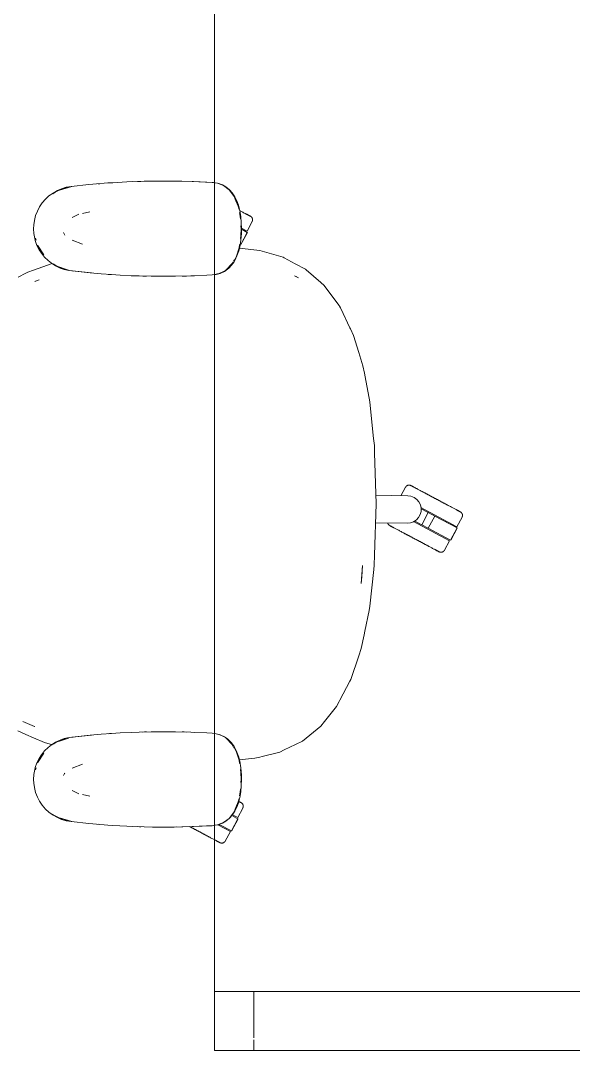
# Model space of a CAD drawing. Header units: millimetres. Extents: x 155927 to 317870, y -36033 to 97293.
# Drawn here: x 221584 to 222146, y 32621 to 33668 of the extents above; entities that cross this region are included whole.
import ezdxf

# ---------------------------------------------------------------- set-up
doc = ezdxf.new("R2010")
doc.units = ezdxf.units.MM
doc.header["$MEASUREMENT"] = 0
doc.layers.add('G-IMPT', color=8, linetype='CONTINUOUS', lineweight=9)
doc.layers.add('I-FURN', color=8, linetype='CONTINUOUS', lineweight=9)

msp = doc.modelspace()

# ---------------------------------------------------------------- linework, layer by layer
at = {"layer": 'G-IMPT'}
for p, q in [((221636.1, 33499.7), (221623.6, 33495.9)), ((221623.6, 33495.9), (221632.8, 33498.8)), ((221625.7, 33497.3), (221630.5, 33498.8)), ((221627.1, 33497.6), (221635.5, 33499.6)), ((221635.6, 33499.7), (221630.5, 33498.8)), ((221636.1, 33499.7), (221632.8, 33498.8)), ((221653.5, 33501.6), (221635.6, 33499.7)), ((221657.6, 33501.9), (221653.5, 33501.6)), ((221672.7, 33503.2), (221657.6, 33501.9)), ((221664.5, 33502.5), (221662.8, 33502.4)), ((221672.7, 33503.2), (221677.8, 33503.5)), ((221677.8, 33503.5), (221691.9, 33504.3)), ((221697.9, 33504.6), (221691.9, 33504.3)), ((221697.9, 33504.6), (221709.7, 33505)), ((221702.8, 33504.7), (221704.8, 33504.8)), ((221704.8, 33504.8), (221706.3, 33504.8)), ((221718.1, 33505.1), (221709.7, 33505)), ((221718.1, 33505.1), (221738.3, 33505.2)), ((221718.1, 33505.1), (221728.9, 33505.2)), ((221718.1, 33505.1), (221748.1, 33505)), ((221748.1, 33505), (221728.9, 33505.2)), ((221738.3, 33505.1), (221740.3, 33505.2)), ((221738.3, 33505.2), (221748.1, 33505)), ((221738.3, 33505.2), (221759.7, 33504.7)), ((221738.3, 33505.2), (221758.5, 33504.7)), ((221740.3, 33505.2), (221742.3, 33505.1)), ((221748.1, 33505), (221759.7, 33504.7)), ((221759.7, 33504.7), (221758.5, 33504.7)), ((221758.5, 33504.7), (221780.3, 33503.6)), ((221758.5, 33504.7), (221778.7, 33503.7)), ((221759.7, 33504.7), (221780.3, 33503.6)), ((221780.3, 33503.6), (221778.7, 33503.7)), ((221780.3, 33503.6), (221781.9, 33503.4)), ((221784.1, 33502.9), (221781, 33503.4)), ((221784.3, 33502.9), (221781.9, 33503.4)), ((221784.1, 33502.9), (221790.3, 33500.5)), ((221784.3, 33502.9), (221785.7, 33502.6)), ((221789.3, 33501.2), (221785.7, 33502.6)), ((221789.3, 33501.2), (221792.7, 33499.2)), ((221790.3, 33500.5), (221796, 33496.3)), ((221792.7, 33499.2), (221796.5, 33496.1)), ((221612.9, 33490), (221609.5, 33486.8)), ((221612.9, 33490), (221617, 33493)), ((221616.9, 33492.3), (221619.1, 33493.9)), ((221621.4, 33495.5), (221617, 33493)), ((221627.1, 33497.6), (221619.1, 33493.9)), ((221621.4, 33495.5), (221625.7, 33497.3)), ((221796, 33496.3), (221801.2, 33489.5)), ((221799.1, 33493.1), (221796.5, 33496.1)), ((221801.8, 33489), (221799.1, 33493.1)), ((221801.2, 33489.5), (221803, 33485.1)), ((221801.8, 33489), (221803.8, 33485)), ((221603.3, 33478.8), (221601.1, 33474.7)), ((221603.3, 33478.8), (221606.1, 33483)), ((221606.1, 33483), (221609.5, 33486.8)), ((221805.3, 33479.5), (221803, 33485.1)), ((221805.4, 33480.6), (221803.8, 33485)), ((221805.3, 33479.5), (221806.1, 33476.1)), ((221805.4, 33480.6), (221806.8, 33475.2)), ((221598, 33465.1), (221599.3, 33470)), ((221601.1, 33474.7), (221599.3, 33470)), ((221636.5, 33468.1), (221643.2, 33471.4)), ((221654.3, 33473.7), (221646.9, 33472.1)), ((221806.6, 33473.3), (221807.4, 33469.6)), ((221807.8, 33469.2), (221806.8, 33475.2)), ((221807.4, 33469.6), (221807.6, 33466.4)), ((221807.8, 33469.2), (221808.4, 33463.1)), ((221597.2, 33456.7), (221597.4, 33460.6)), ((221597.2, 33456.7), (221597.5, 33451.7)), ((221598, 33465.1), (221597.4, 33460.6)), ((221807.9, 33449.6), (221808.2, 33456.7)), ((221808, 33459.8), (221808.2, 33456.7)), ((221808.5, 33456.7), (221808.4, 33463.1)), ((221808.5, 33452.2), (221808.5, 33456.7)), ((221597.5, 33451.7), (221598.4, 33446.7)), ((221598.4, 33446.7), (221599, 33444.6)), ((221599.8, 33445.1), (221599.1, 33447.1)), ((221627.8, 33452.9), (221628.8, 33450.7)), ((221628.8, 33450.7), (221629.1, 33450.2)), ((221807.9, 33449.6), (221807.5, 33446.8)), ((221808.5, 33452.2), (221807.9, 33444.9)), ((221600.7, 33439.8), (221599, 33444.6)), ((221600.7, 33439.8), (221602.9, 33435.3)), ((221601.3, 33439.9), (221603.5, 33436.3)), ((221601.3, 33439.9), (221607.6, 33430)), ((221602.9, 33435.3), (221605.2, 33431.8)), ((221603.5, 33436.3), (221607.6, 33430)), ((221646.8, 33441), (221636.4, 33445.2)), ((221806.2, 33437.3), (221803.2, 33427.9)), ((221805.8, 33434.2), (221806.8, 33438.1)), ((221806.1, 33436.8), (221827.4, 33434.4)), ((221806.7, 33440.6), (221806.2, 33437.3)), ((221806.8, 33438.1), (221807.9, 33444.9)), ((221608.4, 33427.8), (221605.2, 33431.8)), ((221608.4, 33427.8), (221612, 33424.3)), ((221801.4, 33425), (221800.6, 33423.6)), ((221801.8, 33424.5), (221801, 33423.1)), ((221803.2, 33427.9), (221801.7, 33425.5)), ((221804, 33429.1), (221801.8, 33424.5)), ((221805.8, 33434.2), (221804, 33429.1)), ((221829.6, 33433.8), (221827.4, 33434.4)), ((221829.6, 33433.8), (221851, 33427.7)), ((221851, 33427.7), (221852.1, 33427.2)), ((221852.1, 33427.2), (221863.3, 33421.1)), ((221597.2, 33414.6), (221591.3, 33412.4)), ((221616.2, 33421.5), (221597.2, 33414.6)), ((221612, 33424.3), (221615.3, 33421.6)), ((221619.6, 33418.9), (221615.3, 33421.6)), ((221620.9, 33418.5), (221617.3, 33420.9)), ((221619.6, 33418.9), (221624.2, 33416.7)), ((221620.9, 33418.5), (221623.6, 33417.6)), ((221620.9, 33418.5), (221632.8, 33414.7)), ((221630.1, 33414.9), (221622, 33418.1)), ((221623.6, 33417.6), (221632.8, 33414.7)), ((221624.2, 33416.7), (221628.3, 33415.3)), ((221633.3, 33414.1), (221628.3, 33415.3)), ((221633.2, 33414.3), (221630.1, 33414.9)), ((221633.3, 33414.1), (221656.2, 33411.7)), ((221633.3, 33414.1), (221636.1, 33413.8)), ((221633.3, 33414.1), (221654.7, 33411.8)), ((221790.3, 33413.2), (221792.5, 33414.3)), ((221791.2, 33413.3), (221794.4, 33415.5)), ((221799.4, 33421.7), (221792.5, 33414.3)), ((221798.2, 33419.6), (221792.5, 33414.3)), ((221792.5, 33414.3), (221794.9, 33416.5)), ((221795.7, 33416.6), (221794.4, 33415.5)), ((221798, 33420.1), (221794.9, 33416.5)), ((221795.7, 33416.6), (221798.6, 33419.7)), ((221799.4, 33421.7), (221798.1, 33420.2)), ((221800.1, 33422.8), (221798.2, 33419.6)), ((221798.6, 33419.7), (221801, 33423.1)), ((221863.3, 33421.1), (221873.8, 33415.6)), ((221874.4, 33415), (221873.8, 33415.6)), ((221889.2, 33402), (221874.4, 33415)), ((221581.6, 33407.3), (221589.5, 33411.5)), ((221589.5, 33411.5), (221591.3, 33412.4)), ((221598.5, 33403), (221603, 33404.6)), ((221603, 33404.6), (221599.1, 33403.2)), ((221637.6, 33413.6), (221636.1, 33413.8)), ((221656.2, 33411.7), (221636.1, 33413.8)), ((221654.7, 33411.8), (221666.1, 33410.8)), ((221676.4, 33410), (221666.1, 33410.8)), ((221674.4, 33410.2), (221672.9, 33410.3)), ((221674.4, 33410.2), (221676.3, 33410.1)), ((221676.4, 33410), (221685.3, 33409.5)), ((221696.6, 33408.9), (221685.3, 33409.5)), ((221696.6, 33408.9), (221704.5, 33408.7)), ((221716.8, 33408.4), (221704.5, 33408.7)), ((221708.3, 33408.6), (221710, 33408.5)), ((221710, 33408.5), (221712.1, 33408.5)), ((221716.8, 33408.4), (221722.2, 33408.3)), ((221736.9, 33408.3), (221722.2, 33408.3)), ((221741.5, 33408.3), (221736.9, 33408.3)), ((221741.5, 33408.3), (221757.1, 33408.7)), ((221748.2, 33408.5), (221750.4, 33408.5)), ((221752.7, 33408.6), (221750.4, 33408.5)), ((221757.1, 33408.7), (221760.7, 33408.8)), ((221773.2, 33409.5), (221760.7, 33408.8)), ((221773.2, 33409.5), (221778.9, 33409.7)), ((221781, 33410.2), (221778.7, 33409.7)), ((221778.9, 33409.7), (221781, 33410)), ((221786, 33411.1), (221781, 33410.2)), ((221781, 33410), (221782.9, 33410.2)), ((221782.9, 33410.2), (221786.9, 33411.3)), ((221790.3, 33413.2), (221786, 33411.1)), ((221791.2, 33413.3), (221786.9, 33411.3)), ((221864.2, 33408.1), (221862.6, 33408.9)), ((221866.5, 33406.9), (221862.6, 33408.9)), ((221866.5, 33406.9), (221864.2, 33408.1)), ((221598.5, 33403), (221599.1, 33403.2)), ((221889.2, 33402), (221892.5, 33399.1)), ((221893.2, 33398.1), (221892.5, 33399.1)), ((221907.8, 33378.6), (221893.2, 33398.1)), ((221907.8, 33378.6), (221908.2, 33377.8)), ((221908.2, 33377.8), (221909.2, 33376.3)), ((221909.6, 33375.6), (221909.2, 33376.3)), ((221909.6, 33375.6), (221918.9, 33355.9)), ((221918.9, 33355.9), (221919.3, 33355)), ((221922.5, 33348.2), (221919.3, 33355)), ((221922.5, 33348.2), (221927.8, 33331)), ((221927.8, 33331), (221932, 33317.4)), ((221932, 33317.4), (221933.5, 33309.8)), ((221934.2, 33306.1), (221933.5, 33309.8)), ((221934.2, 33306.1), (221939, 33280.7)), ((221939.1, 33280.2), (221939, 33280.7)), ((221939.1, 33280.2), (221942.9, 33243.3)), ((221942.9, 33243.3), (221943.7, 33236.2)), ((221943.9, 33228.9), (221943.7, 33236.2)), ((221945.5, 33176.8), (221943.9, 33228.9)), ((221943.8, 33124.6), (221945.5, 33176.8)), ((221943.8, 33124.6), (221943.5, 33114.6)), ((221931.6, 33114.1), (221930.4, 33095.8)), ((221931.6, 33114.1), (221931, 33102.8)), ((221943, 33110.3), (221938.9, 33072.8)), ((221943, 33110.3), (221943.5, 33114.6)), ((221930.4, 33095.8), (221931, 33102.8)), ((221934, 33047.5), (221938.4, 33068.4)), ((221938.4, 33068.4), (221938.9, 33072.8)), ((221934, 33047.5), (221933.3, 33043.8)), ((221933.3, 33043.8), (221930.4, 33030)), ((221927.9, 33022.5), (221930.4, 33030)), ((221927.9, 33022.5), (221919.7, 32998.4)), ((221908.6, 32977.3), (221918.9, 32996.8)), ((221918.9, 32996.8), (221919.7, 32998.4)), ((221905.1, 32970.8), (221907.8, 32975.9)), ((221908.6, 32977.3), (221907.8, 32975.9)), ((221905.1, 32970.8), (221892.9, 32955.6)), ((221586.4, 32955.6), (221598.3, 32950.7)), ((221889.2, 32951), (221892.9, 32955.6)), ((221589.5, 32942.5), (221581.3, 32946.1)), ((221598.5, 32950.5), (221598.3, 32950.7)), ((221676.4, 32943.4), (221666.1, 32942.7)), ((221674.4, 32943.3), (221672.9, 32943.1)), ((221674.4, 32943.3), (221676.3, 32943.4)), ((221676.4, 32943.4), (221685.3, 32944)), ((221696.6, 32944.5), (221685.3, 32944)), ((221696.6, 32944.5), (221704.5, 32944.8)), ((221716.8, 32945.1), (221704.5, 32944.8)), ((221708.3, 32944.9), (221710, 32945)), ((221710, 32945), (221712.1, 32945)), ((221716.8, 32945.1), (221722.2, 32945.2)), ((221736.9, 32945.2), (221722.2, 32945.2)), ((221741.5, 32945.1), (221736.9, 32945.2)), ((221741.5, 32945.1), (221757.1, 32944.8)), ((221748.2, 32945), (221750.4, 32945)), ((221752.7, 32944.9), (221750.4, 32945)), ((221757.1, 32944.8), (221760.7, 32944.6)), ((221773.2, 32944), (221760.7, 32944.6)), ((221773.2, 32944), (221778.9, 32943.7)), ((221781, 32943.3), (221778.7, 32943.7)), ((221778.9, 32943.7), (221781, 32943.5)), ((221781, 32943.5), (221782.9, 32943.2)), ((221786, 32942.4), (221781, 32943.3)), ((221782.9, 32943.2), (221786.9, 32942.2)), ((221874.2, 32938.8), (221889.2, 32951)), ((221597.3, 32939.1), (221589.5, 32942.5)), ((221608.4, 32934.3), (221597.3, 32939.1)), ((221608.4, 32934.3), (221616.3, 32932)), ((221619.6, 32934.6), (221615.3, 32931.8)), ((221620.9, 32934.9), (221617.3, 32932.5)), ((221619.6, 32934.6), (221624.2, 32936.7)), ((221620.9, 32934.9), (221632.8, 32938.8)), ((221620.9, 32934.9), (221623.6, 32935.8)), ((221630.1, 32938.6), (221622, 32935.4)), ((221623.6, 32935.8), (221632.8, 32938.8)), ((221624.2, 32936.7), (221628.3, 32938.2)), ((221633.3, 32939.3), (221628.3, 32938.2)), ((221633.2, 32939.1), (221630.1, 32938.6)), ((221633.3, 32939.3), (221656.2, 32941.8)), ((221633.3, 32939.3), (221654.7, 32941.7)), ((221633.3, 32939.3), (221636.1, 32939.7)), ((221656.2, 32941.8), (221636.1, 32939.7)), ((221637.6, 32939.8), (221636.1, 32939.7)), ((221654.7, 32941.7), (221666.1, 32942.7)), ((221790.3, 32940.3), (221786, 32942.4)), ((221791.2, 32940.2), (221786.9, 32942.2)), ((221790.3, 32940.3), (221792.5, 32939.2)), ((221791.2, 32940.2), (221794.4, 32938)), ((221792.5, 32939.2), (221794.9, 32936.9)), ((221799.4, 32931.8), (221792.5, 32939.2)), ((221798.2, 32933.8), (221792.5, 32939.2)), ((221795.7, 32936.8), (221794.4, 32938)), ((221798, 32933.4), (221794.9, 32936.9)), ((221795.7, 32936.8), (221798.6, 32933.8)), ((221799.4, 32931.8), (221798.1, 32933.2)), ((221800.1, 32930.7), (221798.2, 32933.8)), ((221798.6, 32933.8), (221801, 32930.3)), ((221851.9, 32926.7), (221863.4, 32932.3)), ((221870.6, 32935.8), (221863.4, 32932.3)), ((221874.2, 32938.8), (221870.6, 32935.8)), ((221601.3, 32913.5), (221607.6, 32923.5)), ((221603.5, 32917.2), (221607.6, 32923.5)), ((221608.4, 32925.7), (221605.2, 32921.7)), ((221608.4, 32925.7), (221612, 32929.2)), ((221612, 32929.2), (221615.3, 32931.8)), ((221801.4, 32928.5), (221800.6, 32929.9)), ((221801.8, 32929), (221801, 32930.3)), ((221803.2, 32925.5), (221801.7, 32928)), ((221804, 32924.3), (221801.8, 32929)), ((221806.2, 32916.2), (221803.2, 32925.5)), ((221805.8, 32919.2), (221804, 32924.3)), ((221847.6, 32924.5), (221829.6, 32920.1)), ((221851.9, 32926.7), (221847.6, 32924.5)), ((221600.7, 32913.6), (221599, 32908.8)), ((221600.7, 32913.6), (221602.9, 32918.1)), ((221601.3, 32913.5), (221603.5, 32917.2)), ((221602.9, 32918.1), (221605.2, 32921.7)), ((221646.8, 32912.4), (221636.4, 32908.3)), ((221805.8, 32919.2), (221806.8, 32915.3)), ((221806.1, 32916.8), (221822, 32918.2)), ((221806.7, 32912.9), (221806.2, 32916.2)), ((221806.8, 32915.3), (221807.9, 32908.6)), ((221822, 32918.2), (221827.2, 32919.5)), ((221829.6, 32920.1), (221827.2, 32919.5)), ((221597.2, 32896.7), (221597.5, 32901.8)), ((221597.5, 32901.8), (221598.4, 32906.7)), ((221598.4, 32906.7), (221599, 32908.8)), ((221599.8, 32908.4), (221599.1, 32906.4)), ((221627.8, 32900.6), (221628.8, 32902.8)), ((221628.8, 32902.8), (221629.1, 32903.2)), ((221807.9, 32903.9), (221807.5, 32906.7)), ((221808.5, 32901.2), (221807.9, 32908.6)), ((221807.9, 32903.9), (221808.2, 32896.7)), ((221808.5, 32901.2), (221808.5, 32896.7)), ((221597.2, 32896.7), (221597.4, 32892.9)), ((221598, 32888.4), (221597.4, 32892.9)), ((221807.8, 32884.2), (221808.4, 32890.4)), ((221808, 32893.6), (221808.2, 32896.7)), ((221808.5, 32896.7), (221808.4, 32890.4)), ((221598, 32888.4), (221599.3, 32883.5)), ((221601.1, 32878.8), (221599.3, 32883.5)), ((221636.5, 32885.4), (221643.2, 32882.1)), ((221654.3, 32879.7), (221646.9, 32881.3)), ((221806.6, 32880.2), (221807.4, 32883.9)), ((221807.8, 32884.2), (221806.8, 32878.3)), ((221807.4, 32883.9), (221807.6, 32887.1)), ((221603.3, 32874.6), (221601.1, 32878.8)), ((221603.3, 32874.6), (221606.1, 32870.5)), ((221606.1, 32870.5), (221609.5, 32866.6)), ((221805.3, 32873.9), (221803, 32868.3)), ((221805.4, 32872.8), (221803.8, 32868.5)), ((221805.3, 32873.9), (221806.1, 32877.4)), ((221805.4, 32872.8), (221806.8, 32878.3)), ((221612.9, 32863.5), (221609.5, 32866.6)), ((221612.9, 32863.5), (221617, 32860.5)), ((221616.9, 32861.2), (221619.1, 32859.6)), ((221621.4, 32858), (221617, 32860.5)), ((221627.1, 32855.8), (221619.1, 32859.6)), ((221796, 32857.1), (221801.2, 32863.9)), ((221799.1, 32860.4), (221796.5, 32857.3)), ((221801.8, 32864.4), (221799.1, 32860.4)), ((221801.2, 32863.9), (221803, 32868.3)), ((221801.8, 32864.4), (221803.8, 32868.5)), ((221621.4, 32858), (221625.7, 32856.1)), ((221636.1, 32853.8), (221623.6, 32857.6)), ((221623.6, 32857.6), (221632.8, 32854.7)), ((221625.7, 32856.1), (221630.5, 32854.7)), ((221627.1, 32855.8), (221635.5, 32853.9)), ((221635.6, 32853.8), (221630.5, 32854.7)), ((221636.1, 32853.8), (221632.8, 32854.7)), ((221653.5, 32851.9), (221635.6, 32853.8)), ((221657.6, 32851.5), (221653.5, 32851.9)), ((221672.7, 32850.3), (221657.6, 32851.5)), ((221664.5, 32850.9), (221662.8, 32851.1)), ((221672.7, 32850.3), (221677.8, 32850)), ((221677.8, 32850), (221691.9, 32849.1)), ((221697.9, 32848.9), (221691.9, 32849.1)), ((221697.9, 32848.9), (221709.7, 32848.5)), ((221702.8, 32848.7), (221704.8, 32848.6)), ((221704.8, 32848.6), (221706.3, 32848.6)), ((221718.1, 32848.3), (221709.7, 32848.5)), ((221738.3, 32848.3), (221759.7, 32848.8)), ((221738.3, 32848.3), (221758.5, 32848.8)), ((221748.1, 32848.5), (221759.7, 32848.8)), ((221758.5, 32848.8), (221780.3, 32849.8)), ((221758.5, 32848.8), (221778.7, 32849.7)), ((221759.7, 32848.8), (221758.5, 32848.8)), ((221759.7, 32848.8), (221780.3, 32849.8)), ((221780.3, 32849.8), (221778.7, 32849.7)), ((221780.3, 32849.8), (221781.9, 32850.1)), ((221784.1, 32850.6), (221781, 32850.1)), ((221784.3, 32850.5), (221781.9, 32850.1)), ((221784.1, 32850.6), (221790.3, 32853)), ((221784.3, 32850.5), (221785.7, 32850.9)), ((221789.3, 32852.3), (221785.7, 32850.9)), ((221789.3, 32852.3), (221792.7, 32854.3)), ((221790.3, 32853), (221796, 32857.1)), ((221792.7, 32854.3), (221796.5, 32857.3)), ((221718.1, 32848.3), (221748.1, 32848.5)), ((221718.1, 32848.3), (221738.3, 32848.3)), ((221718.1, 32848.3), (221728.9, 32848.2)), ((221748.1, 32848.5), (221728.9, 32848.2)), ((221738.3, 32848.3), (221748.1, 32848.5)), ((221738.3, 32848.3), (221740.3, 32848.3)), ((221740.3, 32848.3), (221742.3, 32848.4))]:
    msp.add_line(p, q, dxfattribs=at)
at = {"layer": 'I-FURN'}
for p, q in [((221781, 34220.6), (221781, 32621.2)), ((221781, 32621.2), (221781, 34220.6)), ((221807, 33475), (221806.5, 33475.3)), ((221807.8, 33474.6), (221807, 33475)), ((221808.6, 33474.2), (221807.8, 33474.6)), ((221809.4, 33473.8), (221808.6, 33474.2)), ((221810.1, 33473.4), (221809.4, 33473.8)), ((221810.8, 33473), (221810.1, 33473.4)), ((221811.5, 33472.6), (221810.8, 33473)), ((221812.2, 33472.3), (221811.5, 33472.6)), ((221812.8, 33472), (221812.2, 33472.3)), ((221813.4, 33471.7), (221812.8, 33472)), ((221813, 33471.8), (221813.6, 33471.5)), ((221813.9, 33471.4), (221813.4, 33471.7)), ((221813.6, 33471.5), (221814.1, 33471.2)), ((221814.4, 33471.1), (221813.9, 33471.4)), ((221814.1, 33471.2), (221814.6, 33471)), ((221814.9, 33470.8), (221814.4, 33471.1)), ((221814.6, 33471), (221815.1, 33470.7)), ((221815.4, 33470.6), (221814.9, 33470.8)), ((221815.1, 33470.7), (221815.5, 33470.5)), ((221815.8, 33470.4), (221815.4, 33470.6)), ((221815.5, 33470.5), (221815.9, 33470.3)), ((221816.1, 33470.2), (221815.8, 33470.4)), ((221815.9, 33470.3), (221816.3, 33470.1)), ((221816.5, 33470), (221816.1, 33470.2)), ((221816.3, 33470.1), (221816.6, 33469.9)), ((221816.8, 33469.9), (221816.5, 33470)), ((221816.6, 33469.9), (221816.9, 33469.8)), ((221817, 33469.7), (221816.8, 33469.9)), ((221816.9, 33469.8), (221817.1, 33469.7)), ((221817.2, 33469.6), (221817, 33469.7)), ((221817.1, 33469.7), (221817.3, 33469.6)), ((221817.4, 33469.5), (221817.2, 33469.6)), ((221817.3, 33469.6), (221817.5, 33469.5)), ((221817.6, 33469.4), (221817.4, 33469.5)), ((221817.5, 33469.5), (221817.6, 33469.4)), ((221817.6, 33469.4), (221817.7, 33469.4)), ((221817.7, 33469.4), (221817.6, 33469.4)), ((221817.7, 33469.4), (221817.7, 33469.3)), ((221817.7, 33469.3), (221817.7, 33469.4)), ((221817.7, 33469.3), (221817.9, 33469.3)), ((221817.7, 33469.3), (221817.7, 33469.3)), ((221817.7, 33469.3), (221817.7, 33469.3)), ((221817.9, 33469.3), (221818, 33469.2)), ((221818, 33469.2), (221818.2, 33469.1)), ((221818.2, 33469.1), (221818.3, 33469)), ((221818.3, 33469), (221818.4, 33468.9)), ((221818.4, 33468.9), (221818.5, 33468.8)), ((221818.5, 33468.8), (221818.7, 33468.7)), ((221818.7, 33468.7), (221818.8, 33468.6)), ((221818.8, 33468.6), (221818.9, 33468.4)), ((221818.9, 33468.4), (221819, 33468.3)), ((221819, 33468.3), (221819.1, 33468.2)), ((221819.1, 33468.2), (221819.2, 33468.1)), ((221819.2, 33468.1), (221819.3, 33467.9)), ((221819.3, 33467.9), (221819.3, 33467.8)), ((221819.3, 33467.8), (221819.4, 33467.6)), ((221819.4, 33467.6), (221819.5, 33467.5)), ((221819.5, 33467.5), (221819.6, 33467.4)), ((221819.6, 33467.4), (221819.6, 33467.2)), ((221819.6, 33467.2), (221819.7, 33467)), ((221819.7, 33467), (221819.7, 33466.9)), ((221819.7, 33466.9), (221819.8, 33466.7)), ((221819.8, 33466.7), (221819.8, 33466.6)), ((221819.8, 33466.6), (221819.8, 33466.4)), ((221819.8, 33466.4), (221819.9, 33466.3)), ((221808.6, 33457.2), (221814.3, 33454.2)), ((221814.3, 33454.2), (221819.4, 33463.9)), ((221819.5, 33464.1), (221819.4, 33463.9)), ((221819.4, 33463.9), (221819.4, 33463.9)), ((221819.6, 33464.2), (221819.5, 33464.1)), ((221819.7, 33464.5), (221819.6, 33464.4)), ((221819.6, 33464.4), (221819.6, 33464.2)), ((221819.8, 33464.8), (221819.7, 33464.7)), ((221819.7, 33464.7), (221819.7, 33464.5)), ((221819.9, 33465.3), (221819.8, 33465.1)), ((221819.8, 33465.1), (221819.8, 33465)), ((221819.8, 33465), (221819.8, 33464.8)), ((221819.9, 33466.3), (221819.9, 33466.1)), ((221819.9, 33466.1), (221819.9, 33465.9)), ((221819.9, 33465.9), (221819.9, 33465.8)), ((221819.9, 33465.8), (221819.9, 33465.6)), ((221819.9, 33465.6), (221819.9, 33465.5)), ((221819.9, 33465.5), (221819.9, 33465.3)), ((221814.4, 33453), (221807.9, 33440.6)), ((221808, 33440.5), (221814.6, 33452.9)), ((221809.2, 33455.8), (221814.4, 33453)), ((221807.9, 33440.6), (221807.8, 33440.7)), ((221975.5, 33194.1), (221975.6, 33194.3)), ((221975.5, 33194), (221975.5, 33194.1)), ((221975.6, 33194.3), (221975.7, 33194.4)), ((221975.7, 33194.4), (221975.8, 33194.5)), ((221975.8, 33194.5), (221975.9, 33194.6)), ((221975.9, 33194.6), (221976, 33194.8)), ((221976, 33194.8), (221976.2, 33194.9)), ((221976.2, 33194.9), (221976.3, 33195)), ((221976.3, 33195), (221976.4, 33195.1)), ((221976.4, 33195.1), (221976.5, 33195.2)), ((221976.5, 33195.2), (221976.7, 33195.3)), ((221976.7, 33195.3), (221976.8, 33195.4)), ((221976.8, 33195.4), (221976.9, 33195.5)), ((221976.9, 33195.5), (221977.1, 33195.5)), ((221977.1, 33195.5), (221977.2, 33195.6)), ((221977.2, 33195.6), (221977.4, 33195.7)), ((221977.4, 33195.7), (221977.5, 33195.7)), ((221977.5, 33195.7), (221977.7, 33195.8)), ((221977.7, 33195.8), (221977.8, 33195.8)), ((221977.8, 33195.8), (221978, 33195.9)), ((221978, 33195.9), (221978.1, 33195.9)), ((221978.1, 33195.9), (221978.3, 33195.9)), ((221978.3, 33195.9), (221978.4, 33196)), ((221978.4, 33196), (221978.6, 33196)), ((221978.6, 33196), (221978.8, 33196)), ((221978.8, 33196), (221978.9, 33196)), ((221978.9, 33196), (221979.1, 33196)), ((221979.1, 33196), (221979.3, 33196)), ((221979.3, 33196), (221979.4, 33196)), ((221979.4, 33196), (221979.6, 33195.9)), ((221979.6, 33195.9), (221979.7, 33195.9)), ((221979.7, 33195.9), (221979.9, 33195.9)), ((221979.9, 33195.9), (221980, 33195.8)), ((221980, 33195.8), (221980.2, 33195.8)), ((221980.2, 33195.8), (221980.3, 33195.7)), ((221980.3, 33195.7), (221980.5, 33195.7)), ((221980.5, 33195.7), (221980.6, 33195.6)), ((221980.6, 33195.6), (221980.8, 33195.5)), ((221980.8, 33195.5), (221980.8, 33195.5)), ((221980.8, 33195.5), (221980.9, 33195.5)), ((221980.9, 33195.5), (221980.8, 33195.5)), ((221980.8, 33195.5), (221980.8, 33195.5)), ((221980.9, 33195.5), (221980.9, 33195.5)), ((221980.9, 33195.5), (221981, 33195.4)), ((221981, 33195.4), (221980.9, 33195.5)), ((221981, 33195.4), (221981.2, 33195.3)), ((221981.1, 33195.4), (221981, 33195.4)), ((221981.2, 33195.3), (221981.1, 33195.4)), ((221981.2, 33195.3), (221981.3, 33195.3)), ((221981.4, 33195.2), (221981.2, 33195.3)), ((221981.3, 33195.3), (221981.6, 33195.1)), ((221981.7, 33195.1), (221981.4, 33195.2)), ((221981.6, 33195.1), (221981.8, 33195)), ((221982, 33194.9), (221981.7, 33195.1)), ((221981.8, 33195), (221982.1, 33194.8)), ((221982.3, 33194.7), (221982, 33194.9)), ((221982.1, 33194.8), (221982.4, 33194.7)), ((221982.6, 33194.6), (221982.3, 33194.7)), ((221982.4, 33194.7), (221982.8, 33194.5)), ((221983, 33194.3), (221982.6, 33194.6)), ((221982.8, 33194.5), (221983.2, 33194.2)), ((221983.5, 33194.1), (221983, 33194.3)), ((221983.2, 33194.2), (221983.7, 33194)), ((221983.9, 33193.9), (221983.5, 33194.1)), ((221945.2, 33185.8), (221977.6, 33185.2)), ((221975.4, 33193.9), (221970.7, 33185)), ((221975.4, 33193.9), (221975.5, 33194)), ((221977.6, 33185.2), (221980.9, 33184.8)), ((221980.9, 33184.8), (221984, 33183.5)), ((221983.7, 33194), (221984.2, 33193.8)), ((221984.4, 33193.6), (221983.9, 33193.9)), ((221984.2, 33193.8), (221984.7, 33193.5)), ((221985, 33193.3), (221984.4, 33193.6)), ((221984.7, 33193.5), (221985.2, 33193.2)), ((221985.5, 33193), (221985, 33193.3)), ((221985.2, 33193.2), (221985.8, 33192.9)), ((221986.1, 33192.7), (221985.5, 33193)), ((221986.8, 33192.4), (221986.1, 33192.7)), ((221987.4, 33192), (221986.8, 33192.4)), ((221988.1, 33191.6), (221987.4, 33192)), ((221988.8, 33191.3), (221988.1, 33191.6)), ((221989.6, 33190.9), (221988.8, 33191.3)), ((221990.4, 33190.4), (221989.6, 33190.9)), ((221991.2, 33190), (221990.4, 33190.4)), ((221992, 33189.6), (221991.2, 33190)), ((221991.6, 33189.8), (221992.4, 33189.4)), ((221992.8, 33189.1), (221992, 33189.6)), ((221992.4, 33189.4), (221993.2, 33188.9)), ((221993.7, 33188.7), (221992.8, 33189.1)), ((221993.2, 33188.9), (221994.1, 33188.5)), ((221994.6, 33188.2), (221993.7, 33188.7)), ((221994.1, 33188.5), (221995, 33188)), ((221995.5, 33187.7), (221994.6, 33188.2)), ((221995, 33188), (221995.9, 33187.5)), ((221996.4, 33187.2), (221995.5, 33187.7)), ((221995.9, 33187.5), (221996.9, 33187)), ((221997.4, 33186.7), (221996.4, 33187.2)), ((221996.9, 33187), (221997.8, 33186.5)), ((221998.3, 33186.2), (221997.4, 33186.7)), ((221997.8, 33186.5), (221998.8, 33186)), ((221999.3, 33185.7), (221998.3, 33186.2)), ((221998.8, 33186), (221999.7, 33185.5)), ((222000.3, 33185.2), (221999.3, 33185.7)), ((221999.7, 33185.5), (222000.7, 33184.9)), ((222001.2, 33184.7), (222000.3, 33185.2)), ((222000.7, 33184.9), (222001.7, 33184.4)), ((222002.2, 33184.1), (222001.2, 33184.7)), ((222001.7, 33184.4), (222002.7, 33183.9)), ((222003.2, 33183.6), (222002.2, 33184.1)), ((222002.7, 33183.9), (222003.7, 33183.4)), ((222004.2, 33183.1), (222003.2, 33183.6)), ((221984, 33183.5), (221986.8, 33181.5)), ((221986.8, 33181.5), (221989, 33179)), ((221989, 33179), (221990.5, 33176)), ((221990.5, 33176), (221991.2, 33172.7)), ((221990.9, 33173.2), (222027.6, 33153.7)), ((222003.7, 33183.4), (222004.7, 33182.8)), ((222005.2, 33182.5), (222004.2, 33183.1)), ((222004.7, 33182.8), (222005.7, 33182.3)), ((222006.2, 33182), (222005.2, 33182.5)), ((222005.7, 33182.3), (222006.7, 33181.8)), ((222007.2, 33181.5), (222006.2, 33182)), ((222006.7, 33181.8), (222007.7, 33181.2)), ((222008.2, 33180.9), (222007.2, 33181.5)), ((222007.7, 33181.2), (222008.7, 33180.7)), ((222009.2, 33180.4), (222008.2, 33180.9)), ((222008.7, 33180.7), (222009.7, 33180.2)), ((222010.2, 33179.9), (222009.2, 33180.4)), ((222009.7, 33180.2), (222010.7, 33179.6)), ((222011.2, 33179.4), (222010.2, 33179.9)), ((222010.7, 33179.6), (222011.7, 33179.1)), ((222012.2, 33178.8), (222011.2, 33179.4)), ((222011.7, 33179.1), (222012.7, 33178.6)), ((222013.2, 33178.3), (222012.2, 33178.8)), ((222012.7, 33178.6), (222013.6, 33178.1)), ((222014.1, 33177.8), (222013.2, 33178.3)), ((222013.6, 33178.1), (222014.6, 33177.6)), ((222015.1, 33177.3), (222014.1, 33177.8)), ((222014.6, 33177.6), (222015.5, 33177.1)), ((222016, 33176.8), (222015.1, 33177.3)), ((222015.5, 33177.1), (222016.4, 33176.6)), ((222016.9, 33176.3), (222016, 33176.8)), ((222016.4, 33176.6), (222017.3, 33176.1)), ((222017.8, 33175.9), (222016.9, 33176.3)), ((222018.7, 33175.4), (222017.8, 33175.9)), ((222019.5, 33174.9), (222018.7, 33175.4)), ((222020.4, 33174.5), (222019.5, 33174.9)), ((222021.2, 33174.1), (222020.4, 33174.5)), ((222022, 33173.6), (222021.2, 33174.1)), ((222022.7, 33173.2), (222022, 33173.6)), ((222023.5, 33172.8), (222022.7, 33173.2)), ((221988.7, 33163.1), (221986.4, 33160.6)), ((221990.3, 33166), (221988.7, 33163.1)), ((221991.2, 33169.3), (221990.3, 33166)), ((221991.2, 33172.7), (221991.2, 33169.3)), ((221991.3, 33171.8), (221998.5, 33168)), ((221998.5, 33168), (221991.9, 33155.7)), ((221998.5, 33168), (222005.1, 33164.5)), ((222005.1, 33164.5), (221998.5, 33152.1)), ((222005.1, 33164.5), (222027.8, 33152.4)), ((222024.2, 33172.5), (222023.5, 33172.8)), ((222024.9, 33172.1), (222024.2, 33172.5)), ((222025.5, 33171.8), (222024.9, 33172.1)), ((222026.1, 33171.4), (222025.5, 33171.8)), ((222026.7, 33171.1), (222026.1, 33171.4)), ((222026.4, 33171.3), (222027, 33171)), ((222027.3, 33170.8), (222026.7, 33171.1)), ((222027, 33171), (222027.5, 33170.7)), ((222027.8, 33170.6), (222027.3, 33170.8)), ((222027.5, 33170.7), (222028, 33170.4)), ((222027.6, 33153.7), (222032.8, 33163.3)), ((222028.3, 33170.3), (222027.8, 33170.6)), ((222028, 33170.4), (222028.5, 33170.2)), ((222028.7, 33170.1), (222028.3, 33170.3)), ((222028.5, 33170.2), (222028.9, 33170)), ((222029.1, 33169.8), (222028.7, 33170.1)), ((222028.9, 33170), (222029.3, 33169.7)), ((222029.5, 33169.6), (222029.1, 33169.8)), ((222029.3, 33169.7), (222029.7, 33169.6)), ((222029.8, 33169.5), (222029.5, 33169.6)), ((222029.7, 33169.6), (222030, 33169.4)), ((222030.1, 33169.3), (222029.8, 33169.5)), ((222030, 33169.4), (222030.2, 33169.2)), ((222030.4, 33169.2), (222030.1, 33169.3)), ((222030.2, 33169.2), (222030.5, 33169.1)), ((222030.6, 33169.1), (222030.4, 33169.2)), ((222030.5, 33169.1), (222030.7, 33169)), ((222030.8, 33169), (222030.6, 33169.1)), ((222030.7, 33169), (222030.9, 33168.9)), ((222030.9, 33168.9), (222030.8, 33169)), ((222030.9, 33168.9), (222031, 33168.9)), ((222031, 33168.8), (222030.9, 33168.9)), ((222031, 33168.9), (222031.1, 33168.8)), ((222031.1, 33168.8), (222031, 33168.8)), ((222031.1, 33168.8), (222031.2, 33168.7)), ((222031.1, 33168.8), (222031.1, 33168.8)), ((222031.1, 33168.8), (222031.1, 33168.8)), ((222031.1, 33168.8), (222031.1, 33168.8)), ((222031.2, 33168.7), (222031.4, 33168.6)), ((222031.4, 33168.6), (222031.5, 33168.5)), ((222031.5, 33168.5), (222031.6, 33168.4)), ((222031.6, 33168.4), (222031.8, 33168.3)), ((222031.8, 33168.3), (222031.9, 33168.2)), ((222031.9, 33168.2), (222032, 33168.1)), ((222032, 33168.1), (222032.1, 33168)), ((222032.1, 33168), (222032.2, 33167.9)), ((222032.2, 33167.9), (222032.3, 33167.8)), ((222032.3, 33167.8), (222032.4, 33167.6)), ((222032.4, 33167.6), (222032.5, 33167.5)), ((222032.5, 33167.5), (222032.6, 33167.4)), ((222032.6, 33167.4), (222032.7, 33167.2)), ((222032.7, 33167.2), (222032.8, 33167.1)), ((222032.8, 33167.1), (222032.9, 33167)), ((222032.9, 33163.5), (222032.8, 33163.4)), ((222032.8, 33163.4), (222032.8, 33163.3)), ((222032.9, 33167), (222032.9, 33166.8)), ((222032.9, 33166.8), (222033, 33166.7)), ((222033, 33163.8), (222032.9, 33163.7)), ((222032.9, 33163.7), (222032.9, 33163.5)), ((222033, 33166.7), (222033, 33166.5)), ((222033, 33166.5), (222033.1, 33166.4)), ((222033.1, 33164.1), (222033, 33164)), ((222033, 33164), (222033, 33163.8)), ((222033.1, 33166.4), (222033.1, 33166.2)), ((222033.1, 33166.2), (222033.2, 33166)), ((222033.2, 33164.4), (222033.1, 33164.3)), ((222033.1, 33164.3), (222033.1, 33164.1)), ((222033.2, 33166), (222033.2, 33165.9)), ((222033.2, 33165.9), (222033.2, 33165.7)), ((222033.2, 33165.7), (222033.2, 33165.6)), ((222033.2, 33165.6), (222033.2, 33165.4)), ((222033.2, 33165.4), (222033.2, 33165.2)), ((222033.2, 33165.2), (222033.2, 33165.1)), ((222033.2, 33165.1), (222033.2, 33164.9)), ((222033.2, 33164.9), (222033.2, 33164.8)), ((222033.2, 33164.8), (222033.2, 33164.6)), ((222033.2, 33164.6), (222033.2, 33164.4)), ((221977.1, 33157.2), (221944.9, 33157.8)), ((221957.2, 33157.5), (221957.2, 33157.7)), ((221957.3, 33157.3), (221957.2, 33157.5)), ((221957.3, 33157.2), (221957.3, 33157.3)), ((221957.4, 33157), (221957.3, 33157.2)), ((221957.4, 33156.9), (221957.4, 33157)), ((221957.5, 33156.7), (221957.4, 33156.9)), ((221957.6, 33156.6), (221957.5, 33156.7)), ((221957.6, 33156.5), (221957.6, 33156.6)), ((221957.7, 33156.3), (221957.6, 33156.5)), ((221957.8, 33156.2), (221957.7, 33156.3)), ((221957.9, 33156), (221957.8, 33156.2)), ((221958, 33155.9), (221957.9, 33156)), ((221958.1, 33155.8), (221958, 33155.9)), ((221958.2, 33155.7), (221958.1, 33155.8)), ((221958.3, 33155.6), (221958.2, 33155.7)), ((221958.4, 33155.5), (221958.3, 33155.6)), ((221958.6, 33155.3), (221958.4, 33155.5)), ((221958.7, 33155.2), (221958.6, 33155.3)), ((221958.8, 33155.2), (221958.7, 33155.2)), ((221959, 33155.1), (221958.8, 33155.2)), ((221959.1, 33155), (221959, 33155.1)), ((221959.2, 33154.9), (221959.1, 33155)), ((221959.3, 33154.9), (221959.2, 33154.9)), ((221959.2, 33154.9), (221959.2, 33154.9)), ((221959.2, 33154.9), (221959.3, 33154.9)), ((221959.4, 33154.8), (221959.3, 33154.9)), ((221959.3, 33154.9), (221959.3, 33154.9)), ((221959.3, 33154.9), (221959.4, 33154.8)), ((221959.5, 33154.8), (221959.4, 33154.8)), ((221959.4, 33154.8), (221959.6, 33154.7)), ((221959.6, 33154.7), (221959.5, 33154.8)), ((221959.8, 33154.6), (221959.6, 33154.7)), ((221959.6, 33154.7), (221959.7, 33154.6)), ((221959.7, 33154.6), (221960, 33154.5)), ((221960.1, 33154.4), (221959.8, 33154.6)), ((221960, 33154.5), (221960.2, 33154.4)), ((221960.4, 33154.3), (221960.1, 33154.4)), ((221960.2, 33154.4), (221960.5, 33154.2)), ((221960.7, 33154.1), (221960.4, 33154.3)), ((221960.5, 33154.2), (221960.8, 33154)), ((221961, 33153.9), (221960.7, 33154.1)), ((221960.8, 33154), (221961.2, 33153.8)), ((221961.4, 33153.7), (221961, 33153.9)), ((221961.2, 33153.8), (221961.6, 33153.6)), ((221961.9, 33153.5), (221961.4, 33153.7)), ((221961.6, 33153.6), (221962.1, 33153.4)), ((221962.3, 33153.3), (221961.9, 33153.5)), ((221962.1, 33153.4), (221962.6, 33153.1)), ((221962.8, 33153), (221962.3, 33153.3)), ((221962.6, 33153.1), (221963.1, 33152.9)), ((221963.4, 33152.7), (221962.8, 33153)), ((221963.1, 33152.9), (221963.6, 33152.6)), ((221963.9, 33152.4), (221963.4, 33152.7)), ((221963.6, 33152.6), (221964.2, 33152.3)), ((221964.2, 33152.3), (221964.8, 33151.9)), ((221980.4, 33157.6), (221977.1, 33157.2)), ((221983.6, 33158.7), (221980.4, 33157.6)), ((221983.4, 33159.1), (222020.1, 33139.5)), ((221986.4, 33160.6), (221983.6, 33158.7)), ((221991.9, 33155.7), (221984.7, 33159.5)), ((221998.5, 33152.1), (221991.9, 33155.7)), ((222027.8, 33152.4), (222021.2, 33140.1)), ((222021.4, 33140), (222028, 33152.3)), ((221964.8, 33151.9), (221965.5, 33151.6)), ((221965.5, 33151.6), (221966.2, 33151.2)), ((221966.2, 33151.2), (221966.9, 33150.8)), ((221966.9, 33150.8), (221967.6, 33150.5)), ((221967.6, 33150.5), (221968.4, 33150.1)), ((221968.4, 33150.1), (221969.1, 33149.6)), ((221969.1, 33149.6), (221970, 33149.2)), ((221970, 33149.2), (221970.8, 33148.8)), ((221970.8, 33148.8), (221971.6, 33148.3)), ((221971.6, 33148.3), (221972.5, 33147.8)), ((221972.5, 33147.8), (221973.4, 33147.4)), ((221973.9, 33147.1), (221973, 33147.6)), ((221973.4, 33147.4), (221974.3, 33146.9)), ((221974.8, 33146.6), (221973.9, 33147.1)), ((221974.3, 33146.9), (221975.3, 33146.4)), ((221975.8, 33146.1), (221974.8, 33146.6)), ((221975.3, 33146.4), (221976.2, 33145.9)), ((221976.7, 33145.6), (221975.8, 33146.1)), ((221976.2, 33145.9), (221977.2, 33145.4)), ((221977.7, 33145.1), (221976.7, 33145.6)), ((221977.2, 33145.4), (221978.1, 33144.9)), ((221978.7, 33144.6), (221977.7, 33145.1)), ((221978.1, 33144.9), (221979.1, 33144.3)), ((221979.6, 33144.1), (221978.7, 33144.6)), ((221979.1, 33144.3), (221980.1, 33143.8)), ((221980.6, 33143.5), (221979.6, 33144.1)), ((221980.1, 33143.8), (221981.1, 33143.3)), ((221981.6, 33143), (221980.6, 33143.5)), ((221981.1, 33143.3), (221982.1, 33142.7)), ((221982.6, 33142.5), (221981.6, 33143)), ((221982.1, 33142.7), (221983.1, 33142.2)), ((221983.6, 33141.9), (221982.6, 33142.5)), ((221983.1, 33142.2), (221984.1, 33141.7)), ((221984.6, 33141.4), (221983.6, 33141.9)), ((221984.1, 33141.7), (221985.1, 33141.1)), ((222021.2, 33140.1), (221998.5, 33152.1)), ((221985.6, 33140.9), (221984.6, 33141.4)), ((221985.1, 33141.1), (221986.1, 33140.6)), ((221986.7, 33140.3), (221985.6, 33140.9)), ((221986.1, 33140.6), (221987.1, 33140.1)), ((221987.7, 33139.8), (221986.7, 33140.3)), ((221987.1, 33140.1), (221988.1, 33139.6)), ((221988.6, 33139.3), (221987.7, 33139.8)), ((221988.1, 33139.6), (221989.1, 33139)), ((221989.6, 33138.7), (221988.6, 33139.3)), ((221989.1, 33139), (221990.1, 33138.5)), ((221990.6, 33138.2), (221989.6, 33138.7)), ((221990.1, 33138.5), (221991.1, 33138)), ((221991.6, 33137.7), (221990.6, 33138.2)), ((221991.1, 33138), (221992, 33137.5)), ((221992.5, 33137.2), (221991.6, 33137.7)), ((221992, 33137.5), (221993, 33137)), ((221993.5, 33136.7), (221992.5, 33137.2)), ((221993, 33137), (221993.9, 33136.5)), ((221994.4, 33136.2), (221993.5, 33136.7)), ((221993.9, 33136.5), (221994.8, 33136)), ((221995.3, 33135.7), (221994.4, 33136.2)), ((221994.8, 33136), (221995.7, 33135.5)), ((221996.2, 33135.2), (221995.3, 33135.7)), ((221995.7, 33135.5), (221996.6, 33135)), ((221997.1, 33134.8), (221996.2, 33135.2)), ((221996.6, 33135), (221997.5, 33134.6)), ((221998, 33134.3), (221997.1, 33134.8)), ((221997.5, 33134.6), (221998.3, 33134.1)), ((221998.8, 33133.9), (221998, 33134.3)), ((221998.3, 33134.1), (221999.2, 33133.7)), ((221999.2, 33133.7), (222000, 33133.2)), ((222000, 33133.2), (222000.7, 33132.8)), ((222000.7, 33132.8), (222001.5, 33132.4)), ((222001.5, 33132.4), (222002.2, 33132.1)), ((222002.2, 33132.1), (222002.9, 33131.7)), ((222002.9, 33131.7), (222003.6, 33131.3)), ((222003.6, 33131.3), (222004.2, 33131)), ((222015, 33129.8), (222020.1, 33139.5)), ((222004.2, 33131), (222004.8, 33130.7)), ((222005.1, 33130.5), (222004.5, 33130.8)), ((222004.8, 33130.7), (222005.4, 33130.4)), ((222005.7, 33130.2), (222005.1, 33130.5)), ((222005.4, 33130.4), (222005.9, 33130.1)), ((222006.2, 33129.9), (222005.7, 33130.2)), ((222005.9, 33130.1), (222006.4, 33129.8)), ((222006.7, 33129.7), (222006.2, 33129.9)), ((222006.4, 33129.8), (222006.9, 33129.6)), ((222007.1, 33129.4), (222006.7, 33129.7)), ((222006.9, 33129.6), (222007.3, 33129.3)), ((222007.5, 33129.2), (222007.1, 33129.4)), ((222007.3, 33129.3), (222007.7, 33129.1)), ((222007.9, 33129), (222007.5, 33129.2)), ((222007.7, 33129.1), (222008.1, 33128.9)), ((222008.2, 33128.8), (222007.9, 33129)), ((222008.1, 33128.9), (222008.4, 33128.8)), ((222008.5, 33128.7), (222008.2, 33128.8)), ((222008.4, 33128.8), (222008.7, 33128.6)), ((222008.8, 33128.6), (222008.5, 33128.7)), ((222008.7, 33128.6), (222008.9, 33128.5)), ((222009, 33128.4), (222008.8, 33128.6)), ((222008.9, 33128.5), (222009.1, 33128.4)), ((222009.2, 33128.3), (222009, 33128.4)), ((222009.1, 33128.4), (222009.3, 33128.3)), ((222009.3, 33128.3), (222009.2, 33128.3)), ((222009.4, 33128.2), (222009.3, 33128.3)), ((222009.3, 33128.3), (222009.4, 33128.2)), ((222009.5, 33128.2), (222009.4, 33128.2)), ((222009.4, 33128.2), (222009.5, 33128.2)), ((222009.7, 33128.1), (222009.5, 33128.2)), ((222009.5, 33128.2), (222009.5, 33128.2)), ((222009.5, 33128.2), (222009.5, 33128.2)), ((222009.5, 33128.2), (222009.5, 33128.2)), ((222009.5, 33128.2), (222009.5, 33128.2)), ((222009.8, 33128), (222009.7, 33128.1)), ((222010, 33128), (222009.8, 33128)), ((222010.1, 33127.9), (222010, 33128)), ((222010.3, 33127.9), (222010.1, 33127.9)), ((222010.5, 33127.8), (222010.3, 33127.9)), ((222010.6, 33127.8), (222010.5, 33127.8)), ((222010.8, 33127.7), (222010.6, 33127.8)), ((222010.9, 33127.7), (222010.8, 33127.7)), ((222011.1, 33127.7), (222010.9, 33127.7)), ((222011.2, 33127.7), (222011.1, 33127.7)), ((222011.4, 33127.7), (222011.2, 33127.7)), ((222011.6, 33127.7), (222011.4, 33127.7)), ((222011.7, 33127.7), (222011.6, 33127.7)), ((222011.9, 33127.7), (222011.7, 33127.7)), ((222012.1, 33127.8), (222011.9, 33127.7)), ((222012.2, 33127.8), (222012.1, 33127.8)), ((222012.4, 33127.8), (222012.2, 33127.8)), ((222012.5, 33127.9), (222012.4, 33127.8)), ((222012.7, 33127.9), (222012.5, 33127.9)), ((222012.8, 33128), (222012.7, 33127.9)), ((222013, 33128), (222012.8, 33128)), ((222013.1, 33128.1), (222013, 33128)), ((222013.3, 33128.2), (222013.1, 33128.1)), ((222013.4, 33128.2), (222013.3, 33128.2)), ((222013.5, 33128.3), (222013.4, 33128.2)), ((222013.7, 33128.4), (222013.5, 33128.3)), ((222013.8, 33128.5), (222013.7, 33128.4)), ((222013.9, 33128.6), (222013.8, 33128.5)), ((222014.1, 33128.7), (222013.9, 33128.6)), ((222014.2, 33128.8), (222014.1, 33128.7)), ((222014.3, 33128.9), (222014.2, 33128.8)), ((222014.4, 33129), (222014.3, 33128.9)), ((222014.5, 33129.2), (222014.4, 33129)), ((222014.6, 33129.3), (222014.5, 33129.2)), ((222014.7, 33129.4), (222014.6, 33129.3)), ((222014.8, 33129.6), (222014.7, 33129.4)), ((222014.9, 33129.7), (222014.8, 33129.6)), ((222015, 33129.8), (222014.9, 33129.7)), ((221805.6, 32874.4), (221806, 32874.2)), ((221806.3, 32874.1), (221805.9, 32874.3)), ((221806, 32874.2), (221806.4, 32874)), ((221806.6, 32873.9), (221806.3, 32874.1)), ((221806.4, 32874), (221806.8, 32873.8)), ((221807, 32873.7), (221806.6, 32873.9)), ((221806.8, 32873.8), (221807.1, 32873.7)), ((221807.3, 32873.6), (221807, 32873.7)), ((221807.1, 32873.7), (221807.4, 32873.5)), ((221807.5, 32873.4), (221807.3, 32873.6)), ((221807.4, 32873.5), (221807.6, 32873.4)), ((221807.7, 32873.3), (221807.5, 32873.4)), ((221807.6, 32873.4), (221807.8, 32873.3)), ((221807.9, 32873.2), (221807.7, 32873.3)), ((221807.8, 32873.3), (221808, 32873.2)), ((221808.1, 32873.1), (221807.9, 32873.2)), ((221808, 32873.2), (221808.1, 32873.1)), ((221808.1, 32873.1), (221808.2, 32873.1)), ((221808.2, 32873.1), (221808.1, 32873.1)), ((221808.2, 32873.1), (221808.2, 32873.1)), ((221808.2, 32873.1), (221808.2, 32873)), ((221808.2, 32873), (221808.2, 32873.1)), ((221808.2, 32873.1), (221808.2, 32873.1)), ((221808.2, 32873), (221808.4, 32873)), ((221808.4, 32873), (221808.5, 32872.9)), ((221808.5, 32872.9), (221808.7, 32872.8)), ((221808.7, 32872.8), (221808.8, 32872.7)), ((221808.8, 32872.7), (221808.9, 32872.6)), ((221808.9, 32872.6), (221809, 32872.5)), ((221809, 32872.5), (221809.2, 32872.4)), ((221809.2, 32872.4), (221809.3, 32872.3)), ((221809.3, 32872.3), (221809.4, 32872.2)), ((221809.4, 32872.2), (221809.5, 32872)), ((221809.5, 32872), (221809.6, 32871.9)), ((221809.6, 32871.9), (221809.7, 32871.8)), ((221809.7, 32871.8), (221809.8, 32871.6)), ((221809.8, 32871.6), (221809.9, 32871.5)), ((221809.9, 32871.5), (221809.9, 32871.4)), ((221809.9, 32871.4), (221810, 32871.2)), ((221810, 32871.2), (221810.1, 32871.1)), ((221810.1, 32871.1), (221810.1, 32870.9)), ((221810.1, 32870.9), (221810.2, 32870.8)), ((221810.2, 32870.8), (221810.2, 32870.6)), ((221810.2, 32870.6), (221810.3, 32870.5)), ((221810.3, 32870.5), (221810.3, 32870.3)), ((221810.3, 32870.3), (221810.3, 32870.1)), ((221810.3, 32870.1), (221810.4, 32870)), ((221810.4, 32870), (221810.4, 32869.8)), ((221810.4, 32869.8), (221810.4, 32869.7)), ((221810.4, 32869.7), (221810.4, 32869.5)), ((221810.4, 32869.5), (221810.4, 32869.3)), ((221799.6, 32860.7), (221804.8, 32857.9)), ((221799.7, 32859.5), (221805, 32856.7)), ((221804.8, 32857.9), (221809.9, 32867.6)), ((221810, 32867.8), (221809.9, 32867.6)), ((221809.9, 32867.6), (221809.9, 32867.6)), ((221810.1, 32867.9), (221810, 32867.8)), ((221810.2, 32868.2), (221810.1, 32868.1)), ((221810.1, 32868.1), (221810.1, 32867.9)), ((221810.3, 32868.5), (221810.2, 32868.4)), ((221810.2, 32868.4), (221810.2, 32868.2)), ((221810.4, 32869), (221810.3, 32868.9)), ((221810.3, 32868.9), (221810.3, 32868.7)), ((221810.3, 32868.7), (221810.3, 32868.5)), ((221810.4, 32869.3), (221810.4, 32869.2)), ((221810.4, 32869.2), (221810.4, 32869)), ((221756.8, 32848.3), (221755.8, 32848.8)), ((221756.3, 32848.6), (221757.2, 32848.1)), ((221784.6, 32850.5), (221797.3, 32843.8)), ((221798.4, 32844.3), (221785.9, 32851)), ((221805, 32856.7), (221798.4, 32844.3)), ((221798.5, 32844.2), (221805.1, 32856.6)), ((221757.8, 32847.8), (221756.8, 32848.3)), ((221757.2, 32848.1), (221758.2, 32847.5)), ((221758.8, 32847.3), (221757.8, 32847.8)), ((221758.2, 32847.5), (221759.2, 32847)), ((221759.8, 32846.7), (221758.8, 32847.3)), ((221759.2, 32847), (221760.2, 32846.5)), ((221760.8, 32846.2), (221759.8, 32846.7)), ((221760.2, 32846.5), (221761.2, 32845.9)), ((221761.8, 32845.7), (221760.8, 32846.2)), ((221761.2, 32845.9), (221762.3, 32845.4)), ((221762.8, 32845.1), (221761.8, 32845.7)), ((221762.3, 32845.4), (221763.3, 32844.9)), ((221763.8, 32844.6), (221762.8, 32845.1)), ((221763.3, 32844.9), (221764.3, 32844.3)), ((221764.8, 32844.1), (221763.8, 32844.6)), ((221764.3, 32844.3), (221765.3, 32843.8)), ((221765.8, 32843.5), (221764.8, 32844.1)), ((221765.3, 32843.8), (221766.2, 32843.3)), ((221766.8, 32843), (221765.8, 32843.5)), ((221766.2, 32843.3), (221767.2, 32842.8)), ((221767.8, 32842.5), (221766.8, 32843)), ((221767.2, 32842.8), (221768.2, 32842.2)), ((221768.7, 32842), (221767.8, 32842.5)), ((221768.2, 32842.2), (221769.2, 32841.7)), ((221769.7, 32841.5), (221768.7, 32842)), ((221769.2, 32841.7), (221770.1, 32841.2)), ((221770.6, 32841), (221769.7, 32841.5)), ((221770.1, 32841.2), (221771.1, 32840.7)), ((221771.6, 32840.5), (221770.6, 32841)), ((221771.1, 32840.7), (221772, 32840.2)), ((221772.5, 32840), (221771.6, 32840.5)), ((221772, 32840.2), (221772.9, 32839.8)), ((221773.4, 32839.5), (221772.5, 32840)), ((221772.9, 32839.8), (221773.8, 32839.3)), ((221774.2, 32839), (221773.4, 32839.5)), ((221773.8, 32839.3), (221774.6, 32838.8)), ((221775.1, 32838.6), (221774.2, 32839)), ((221774.6, 32838.8), (221775.5, 32838.4)), ((221775.9, 32838.1), (221775.1, 32838.6)), ((221775.5, 32838.4), (221776.3, 32837.9)), ((221792.1, 32834.1), (221797.3, 32843.8)), ((221776.3, 32837.9), (221777.1, 32837.5)), ((221777.1, 32837.5), (221777.9, 32837.1)), ((221777.9, 32837.1), (221778.6, 32836.7)), ((221778.6, 32836.7), (221779.4, 32836.3)), ((221779.4, 32836.3), (221780.1, 32835.9)), ((221780.1, 32835.9), (221780.7, 32835.6)), ((221780.7, 32835.6), (221781.4, 32835.3)), ((221781.4, 32835.3), (221782, 32834.9)), ((221782.3, 32834.8), (221781.7, 32835.1)), ((221782, 32834.9), (221782.5, 32834.6)), ((221782.8, 32834.5), (221782.3, 32834.8)), ((221782.5, 32834.6), (221783.1, 32834.3)), ((221783.3, 32834.2), (221782.8, 32834.5)), ((221783.1, 32834.3), (221783.6, 32834.1)), ((221783.8, 32833.9), (221783.3, 32834.2)), ((221783.6, 32834.1), (221784, 32833.8)), ((221784.3, 32833.7), (221783.8, 32833.9)), ((221784, 32833.8), (221784.5, 32833.6)), ((221784.7, 32833.5), (221784.3, 32833.7)), ((221784.5, 32833.6), (221784.8, 32833.4)), ((221785, 32833.3), (221784.7, 32833.5)), ((221784.8, 32833.4), (221785.2, 32833.2)), ((221785.4, 32833.1), (221785, 32833.3)), ((221785.2, 32833.2), (221785.5, 32833)), ((221785.7, 32833), (221785.4, 32833.1)), ((221785.5, 32833), (221785.8, 32832.9)), ((221785.9, 32832.8), (221785.7, 32833)), ((221785.8, 32832.9), (221786, 32832.8)), ((221786.2, 32832.7), (221785.9, 32832.8)), ((221786, 32832.8), (221786.2, 32832.7)), ((221786.3, 32832.6), (221786.2, 32832.7)), ((221786.2, 32832.7), (221786.4, 32832.6)), ((221786.5, 32832.5), (221786.3, 32832.6)), ((221786.4, 32832.6), (221786.5, 32832.5)), ((221786.6, 32832.5), (221786.5, 32832.5)), ((221786.5, 32832.5), (221786.6, 32832.5)), ((221786.6, 32832.4), (221786.6, 32832.5)), ((221786.6, 32832.5), (221786.6, 32832.4)), ((221786.7, 32832.4), (221786.6, 32832.4)), ((221786.6, 32832.4), (221786.7, 32832.4)), ((221786.8, 32832.3), (221786.7, 32832.4)), ((221786.7, 32832.4), (221786.7, 32832.4)), ((221787, 32832.3), (221786.8, 32832.3)), ((221787.1, 32832.2), (221787, 32832.3)), ((221787.3, 32832.2), (221787.1, 32832.2)), ((221787.4, 32832.1), (221787.3, 32832.2)), ((221787.6, 32832.1), (221787.4, 32832.1)), ((221787.8, 32832), (221787.6, 32832.1)), ((221787.9, 32832), (221787.8, 32832)), ((221788.1, 32832), (221787.9, 32832)), ((221788.2, 32832), (221788.1, 32832)), ((221788.4, 32832), (221788.2, 32832)), ((221788.6, 32832), (221788.4, 32832)), ((221788.7, 32832), (221788.6, 32832)), ((221788.9, 32832), (221788.7, 32832)), ((221789, 32832), (221788.9, 32832)), ((221789.2, 32832), (221789, 32832)), ((221789.4, 32832), (221789.2, 32832)), ((221789.5, 32832.1), (221789.4, 32832)), ((221789.7, 32832.1), (221789.5, 32832.1)), ((221789.8, 32832.2), (221789.7, 32832.1)), ((221790, 32832.2), (221789.8, 32832.2)), ((221790.1, 32832.3), (221790, 32832.2)), ((221790.3, 32832.3), (221790.1, 32832.3)), ((221790.4, 32832.4), (221790.3, 32832.3)), ((221790.6, 32832.5), (221790.4, 32832.4)), ((221790.7, 32832.6), (221790.6, 32832.5)), ((221790.8, 32832.7), (221790.7, 32832.6)), ((221791, 32832.8), (221790.8, 32832.7)), ((221791.1, 32832.9), (221791, 32832.8)), ((221791.2, 32833), (221791.1, 32832.9)), ((221791.3, 32833.1), (221791.2, 32833)), ((221791.4, 32833.2), (221791.3, 32833.1)), ((221791.6, 32833.3), (221791.4, 32833.2)), ((221791.7, 32833.4), (221791.6, 32833.3)), ((221791.8, 32833.6), (221791.7, 32833.4)), ((221791.9, 32833.7), (221791.8, 32833.6)), ((221792, 32834), (221791.9, 32833.8)), ((221791.9, 32833.8), (221791.9, 32833.7)), ((221792.1, 32834.1), (221792, 32834)), ((221781, 32681.2), (222216, 32681.2)), ((221821, 32681.2), (221781, 32681.2)), ((221781, 32681.2), (221781, 32621.2)), ((221781, 32621.2), (221781, 32681.2)), ((222541, 32681.2), (221821, 32681.2)), ((221821, 32681.2), (221821, 32634.1)), ((221821, 32681.2), (221821, 32634.1)), ((221821, 32631.8), (221821, 32621.2)), ((221821, 32631.8), (221821, 32621.2)), ((221781, 32621.2), (221821, 32621.2)), ((222581, 32621.2), (221781, 32621.2)), ((221781, 32621.2), (222581, 32621.2)), ((222581, 32621.2), (221781, 32621.2)), ((221821, 32621.2), (222541, 32621.2))]:
    msp.add_line(p, q, dxfattribs=at)
msp.add_arc((221977.5, 33171.2), 13.8, 12.3473, 17.336, dxfattribs=at)
msp.add_open_spline([(221990.8, 33174.9), (221990.9, 33174.5), (221991, 33174), (221991.1, 33173.6)], degree=3, dxfattribs=at)

doc.saveas('drawing.dxf')
